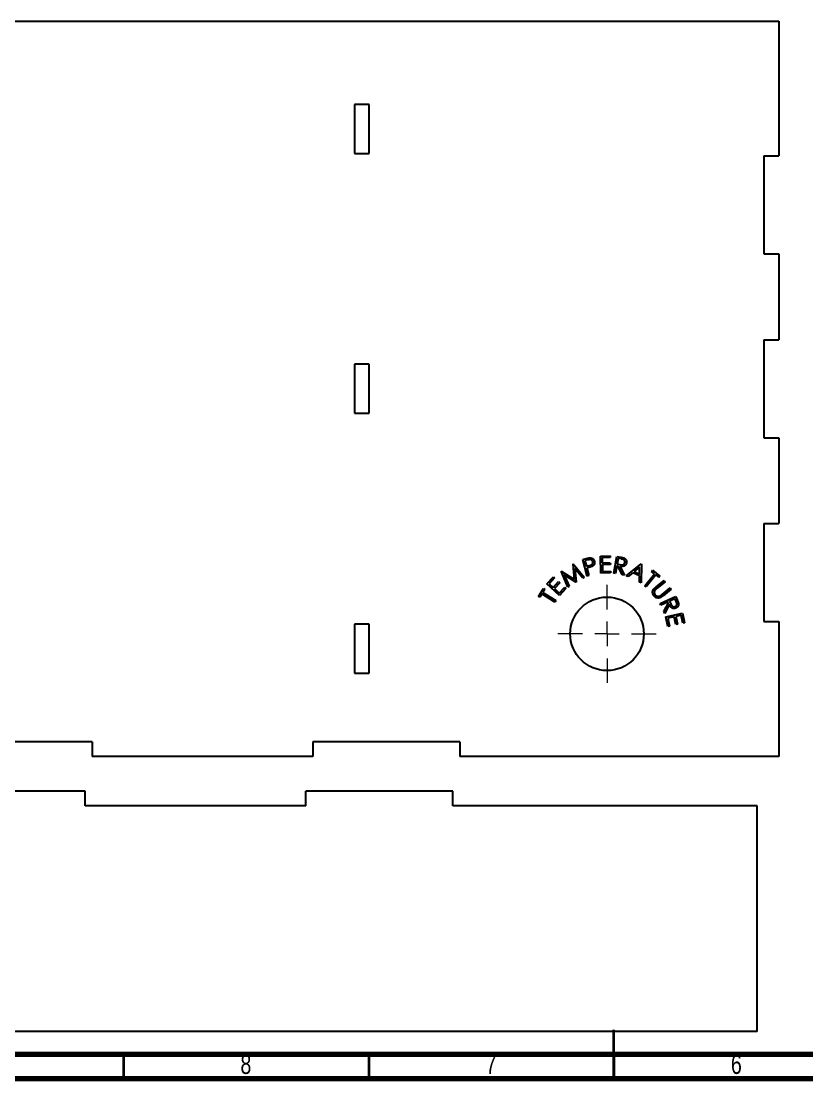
# Model space of a CAD drawing. Header units: millimetres. Extents: x 15 to 589, y 5 to 415.
# Drawn here: x 181.1 to 341.3, y 5 to 220.8 of the extents above; entities that cross this region are included whole.
import ezdxf

# ---------------------------------------------------------------- set-up
doc = ezdxf.new("R2010")
doc.units = ezdxf.units.MM
doc.styles.add('SLDTEXTSTYLE0', font='TXT', dxfattribs={"width": 0.75})

# ---------------------------------------------------------------- blocks, each defined once
blk = doc.blocks.new('SW_CENTERMARKSYMBOL_5')
at = {"color": 0, "linetype": 'Continuous', "lineweight": 0}
for p, q in [((0, 5), (0, 10)), ((0, 0), (0, 2.5)), ((-5, 0), (-10, 0)), ((0, 0), (-2.5, 0)), ((0, 0), (0, -2.5)), ((0, 0), (2.5, 0)), ((5, 0), (10, 0)), ((0, -5), (0, -10))]:
    blk.add_line(p, q, dxfattribs=at)

msp = doc.modelspace()

# ---------------------------------------------------------------- linework, layer by layer
at = {"color": 7, "linetype": 'Continuous', "lineweight": 25}
for p, q in [((25.59, 220.79), (335.59, 220.79)), ((335.59, 220.79), (335.59, 193.29)), ((252.09, 203.79), (249.09, 203.79)), ((249.09, 203.79), (249.09, 193.79)), ((252.09, 193.79), (252.09, 203.79)), ((249.09, 193.79), (252.09, 193.79)), ((332.59, 193.29), (335.59, 193.29)), ((332.59, 193.29), (332.59, 173.29)), ((332.59, 173.29), (335.59, 173.29)), ((335.59, 173.29), (335.59, 155.79)), ((332.59, 155.79), (335.59, 155.79)), ((332.59, 155.79), (332.59, 135.79)), ((252.09, 150.79), (249.09, 150.79)), ((249.09, 150.79), (249.09, 140.79)), ((252.09, 140.79), (252.09, 150.79)), ((249.09, 140.79), (252.09, 140.79)), ((332.59, 135.79), (335.59, 135.79)), ((335.59, 135.79), (335.59, 118.29)), ((332.59, 118.29), (335.59, 118.29)), ((332.59, 118.29), (332.59, 98.29)), ((295.68, 110.96), (296.36, 111.13)), ((296.55, 107.58), (295.68, 110.96)), ((296.7, 110.87), (296.1, 110.72)), ((296.1, 110.72), (296.4, 109.57)), ((299.24, 111.67), (301.23, 111.73)), ((299.34, 108.19), (299.24, 111.67)), ((301.24, 111.39), (299.59, 111.34)), ((299.59, 111.34), (299.63, 110.25)), ((299.63, 110.25), (301.26, 110.3)), ((301.23, 111.73), (301.24, 111.39)), ((301.26, 110.3), (301.27, 109.96)), ((301.95, 108.17), (302.61, 111.59)), ((302.61, 111.59), (303.29, 111.46)), ((302.89, 111.19), (302.66, 110.03)), ((303.49, 111.07), (302.89, 111.19)), ((291.21, 108.55), (291.26, 108.58)), ((292.58, 105.33), (291.21, 108.55)), ((291.26, 108.58), (293.93, 106.87)), ((293.66, 110.02), (293.7, 110.05)), ((293.93, 106.87), (293.66, 110.02)), ((293.7, 110.05), (295.92, 107.34)), ((294.06, 109.11), (294.29, 106.36)), ((295.63, 107.17), (294.06, 109.11)), ((296.4, 109.57), (296.97, 109.71)), ((296.72, 109.3), (296.48, 109.23)), ((296.48, 109.23), (296.88, 107.66)), ((301.32, 108.25), (299.34, 108.19)), ((301.27, 109.96), (299.64, 109.91)), ((299.64, 109.91), (299.68, 108.54)), ((299.68, 108.54), (301.31, 108.59)), ((301.31, 108.59), (301.32, 108.25)), ((302.29, 108.11), (301.95, 108.17)), ((302.6, 109.69), (302.29, 108.11)), ((302.79, 109.66), (302.6, 109.69)), ((302.66, 110.03), (303.25, 109.91)), ((303.71, 107.83), (302.79, 109.66)), ((303.21, 109.58), (304.13, 107.75)), ((304.52, 107.64), (307.52, 110.05)), ((305.86, 108.26), (304.87, 107.47)), ((307.2, 107.6), (305.86, 108.26)), ((307.23, 109.36), (306.14, 108.49)), ((306.14, 108.49), (307.21, 107.97)), ((307.21, 107.97), (307.23, 109.36)), ((307.52, 110.05), (307.6, 110.01)), ((307.6, 110.01), (307.53, 106.17)), ((308.29, 105.58), (310.27, 108.03)), ((309.67, 108.52), (309.88, 108.78)), ((310.27, 108.03), (309.67, 108.52)), ((309.88, 108.78), (311.37, 107.58)), ((288.3, 105.97), (289.65, 107.44)), ((290.87, 103.6), (288.3, 105.97)), ((289.9, 107.21), (288.79, 105.99)), ((288.79, 105.99), (289.59, 105.25)), ((289.59, 105.25), (290.7, 106.46)), ((289.65, 107.44), (289.9, 107.21)), ((290.95, 106.23), (289.85, 105.02)), ((290.7, 106.46), (290.95, 106.23)), ((291.86, 107.81), (292.86, 105.5)), ((294.21, 106.31), (291.86, 107.81)), ((294.29, 106.36), (294.21, 106.31)), ((295.92, 107.34), (295.63, 107.17)), ((296.88, 107.66), (296.55, 107.58)), ((304.13, 107.75), (303.71, 107.83)), ((304.87, 107.47), (304.52, 107.64)), ((307.19, 106.34), (307.2, 107.6)), ((307.53, 106.17), (307.19, 106.34)), ((310.55, 107.8), (308.57, 105.36)), ((311.15, 107.31), (310.55, 107.8)), ((310.58, 105.35), (312.21, 106.68)), ((312.43, 106.41), (310.8, 105.08)), ((311.37, 107.58), (311.15, 107.31)), ((312.21, 106.68), (312.43, 106.41)), ((286.6, 103.44), (287.61, 105.05)), ((287.29, 103.92), (286.88, 103.27)), ((289.94, 102.26), (287.29, 103.92)), ((287.89, 104.87), (287.48, 104.22)), ((287.48, 104.22), (290.13, 102.56)), ((287.61, 105.05), (287.89, 104.87)), ((289.85, 105.02), (290.86, 104.09)), ((290.86, 104.09), (291.96, 105.3)), ((292.22, 105.07), (290.87, 103.6)), ((291.96, 105.3), (292.22, 105.07)), ((292.86, 105.5), (292.58, 105.33)), ((308.57, 105.36), (308.29, 105.58)), ((311.81, 103.83), (313.44, 105.16)), ((313.66, 104.89), (312.03, 103.56)), ((313.44, 105.16), (313.66, 104.89)), ((286.88, 103.27), (286.6, 103.44)), ((290.13, 102.56), (289.94, 102.26)), ((311.41, 101.95), (314.57, 103.42)), ((311.56, 101.64), (311.41, 101.95)), ((313.03, 102.32), (311.56, 101.64)), ((312.17, 100.32), (313.11, 102.14)), ((313.29, 101.75), (312.35, 99.93)), ((313.11, 102.14), (313.03, 102.32)), ((314.41, 102.96), (313.34, 102.46)), ((313.34, 102.46), (313.59, 101.92)), ((314.67, 102.4), (314.41, 102.96)), ((314.57, 103.42), (314.86, 102.79)), ((312.35, 99.93), (312.17, 100.32)), ((312.56, 99.25), (315.98, 99.99)), ((314.31, 99.27), (312.97, 98.98)), ((314.65, 97.67), (314.31, 99.27)), ((315.71, 99.57), (314.65, 99.34)), ((314.65, 99.34), (314.99, 97.74)), ((316.06, 97.96), (315.71, 99.57)), ((315.98, 99.99), (316.4, 98.03)), ((252.09, 97.79), (249.09, 97.79)), ((249.09, 97.79), (249.09, 87.79)), ((252.09, 87.79), (252.09, 97.79)), ((312.98, 97.31), (312.56, 99.25)), ((312.97, 98.98), (313.31, 97.38)), ((313.31, 97.38), (312.98, 97.31)), ((314.99, 97.74), (314.65, 97.67)), ((316.4, 98.03), (316.06, 97.96)), ((332.59, 98.29), (335.59, 98.29)), ((335.59, 98.29), (335.59, 70.79)), ((249.09, 87.79), (252.09, 87.79)), ((195.59, 73.79), (165.59, 73.79)), ((195.59, 73.79), (195.59, 70.79)), ((270.59, 73.79), (240.59, 73.79)), ((240.59, 73.79), (240.59, 70.79)), ((270.59, 73.79), (270.59, 70.79)), ((240.59, 70.79), (195.59, 70.79)), ((335.59, 70.79), (270.59, 70.79)), ((194.18, 63.68), (164.18, 63.68)), ((194.18, 60.68), (194.18, 63.68)), ((239.18, 60.68), (239.18, 63.68)), ((269.18, 63.68), (239.18, 63.68)), ((269.18, 60.68), (269.18, 63.68)), ((239.18, 60.68), (194.18, 60.68)), ((331.18, 60.68), (269.18, 60.68)), ((331.18, 14.68), (331.18, 60.68)), ((331.18, 14.68), (27.18, 14.68))]:
    msp.add_line(p, q, dxfattribs=at)
at = {"color": 7, "linetype": 'Continuous', "lineweight": 35}
for p, q in [((302, 5), (302, 15)), ((202, 10), (202, 5)), ((252, 10), (252, 5)), ((302, 10), (302, 5))]:
    msp.add_line(p, q, dxfattribs=at)
at = {"color": 7, "linetype": 'Continuous', "lineweight": 70}
for p, q in [((584, 10), (20, 10)), ((589, 5), (15, 5))]:
    msp.add_line(p, q, dxfattribs=at)
at = {"color": 7, "linetype": 'Continuous', "lineweight": 25}
msp.add_circle((300.59, 95.79), 7.5, dxfattribs=at)
for points, knots in [([(296.36, 111.13), (296.4, 111.14), (296.49, 111.16), (296.62, 111.2), (296.74, 111.22), (296.84, 111.24), (296.93, 111.26), (297.02, 111.27), (297.09, 111.28), (297.13, 111.28), (297.15, 111.28)], [0, 0, 0, 0, 0.177322, 0.339127, 0.486278, 0.618632, 0.736267, 0.83856, 0.926375, 1, 1, 1, 1]), ([(297.68, 110.51), (297.67, 110.53), (297.65, 110.59), (297.61, 110.67), (297.56, 110.73), (297.51, 110.8), (297.44, 110.85), (297.37, 110.89), (297.29, 110.92), (297.22, 110.93), (297.16, 110.94), (297.11, 110.94), (297.06, 110.94), (297, 110.93), (296.93, 110.92), (296.86, 110.91), (296.78, 110.89), (296.73, 110.88), (296.7, 110.87)], [0, 0, 0, 0, 0.072953, 0.143586, 0.214483, 0.286875, 0.358841, 0.427736, 0.496623, 0.566115, 0.603499, 0.645501, 0.691736, 0.743474, 0.799691, 0.861647, 0.928122, 1, 1, 1, 1]), ([(296.97, 109.71), (297, 109.71), (297.05, 109.73), (297.13, 109.75), (297.2, 109.77), (297.27, 109.8), (297.33, 109.82), (297.38, 109.85), (297.42, 109.87), (297.48, 109.91), (297.53, 109.95), (297.59, 110.02), (297.63, 110.09), (297.67, 110.17), (297.69, 110.25), (297.7, 110.34), (297.7, 110.42), (297.68, 110.48), (297.68, 110.51)], [0, 0, 0, 0, 0.070989, 0.1377, 0.198911, 0.256154, 0.307825, 0.355232, 0.398037, 0.436703, 0.508692, 0.578114, 0.646995, 0.717192, 0.787476, 0.857583, 0.927348, 1, 1, 1, 1]), ([(297.15, 111.28), (297.18, 111.28), (297.23, 111.28), (297.3, 111.27), (297.37, 111.26), (297.44, 111.24), (297.51, 111.21), (297.58, 111.18), (297.64, 111.15), (297.7, 111.11), (297.76, 111.06), (297.81, 111.01), (297.86, 110.95), (297.9, 110.89), (297.94, 110.83), (297.98, 110.75), (298, 110.68), (298.02, 110.62), (298.03, 110.6)], [0, 0, 0, 0, 0.062854, 0.12485, 0.18521, 0.245468, 0.304913, 0.364519, 0.424923, 0.486076, 0.547767, 0.608654, 0.670113, 0.732738, 0.795803, 0.861384, 0.929678, 1, 1, 1, 1]), ([(298.03, 110.6), (298.03, 110.57), (298.05, 110.51), (298.06, 110.43), (298.06, 110.35), (298.06, 110.28), (298.05, 110.2), (298.04, 110.13), (298.02, 110.06), (297.99, 109.99), (297.96, 109.93), (297.92, 109.87), (297.87, 109.81), (297.82, 109.75), (297.77, 109.7), (297.71, 109.65), (297.64, 109.61), (297.59, 109.58), (297.57, 109.57)], [0, 0, 0, 0, 0.069868, 0.137117, 0.201485, 0.264018, 0.325146, 0.385442, 0.445327, 0.504763, 0.564285, 0.623809, 0.683474, 0.74359, 0.804901, 0.867788, 0.932696, 1, 1, 1, 1]), ([(304.57, 110.27), (304.56, 110.22), (304.54, 110.13), (304.49, 110.01), (304.42, 109.9), (304.35, 109.8), (304.25, 109.71), (304.15, 109.64), (304.03, 109.59), (303.93, 109.56), (303.84, 109.54), (303.76, 109.53), (303.68, 109.53), (303.6, 109.53), (303.51, 109.53), (303.41, 109.54), (303.31, 109.56), (303.25, 109.57), (303.21, 109.58)], [0, 0, 0, 0, 0.079752, 0.155608, 0.229555, 0.302385, 0.374511, 0.446191, 0.519469, 0.595979, 0.636279, 0.679425, 0.725192, 0.773728, 0.825575, 0.880429, 0.938428, 1, 1, 1, 1]), ([(303.25, 109.91), (303.27, 109.9), (303.33, 109.89), (303.4, 109.88), (303.48, 109.87), (303.54, 109.87), (303.61, 109.86), (303.66, 109.86), (303.72, 109.87), (303.78, 109.88), (303.85, 109.9), (303.93, 109.93), (304, 109.97), (304.06, 110.03), (304.12, 110.1), (304.16, 110.17), (304.19, 110.25), (304.21, 110.31), (304.21, 110.34)], [0, 0, 0, 0, 0.069699, 0.135001, 0.195374, 0.251394, 0.303179, 0.350283, 0.393414, 0.432233, 0.505018, 0.575344, 0.644387, 0.7148, 0.785832, 0.856046, 0.927216, 1, 1, 1, 1]), ([(303.29, 111.46), (303.34, 111.45), (303.42, 111.43), (303.55, 111.4), (303.66, 111.38), (303.76, 111.35), (303.85, 111.33), (303.93, 111.31), (303.99, 111.28), (304.03, 111.27), (304.05, 111.26)], [0, 0, 0, 0, 0.176857, 0.337858, 0.484775, 0.617433, 0.734591, 0.837579, 0.926179, 1, 1, 1, 1]), ([(304.21, 110.34), (304.22, 110.36), (304.23, 110.42), (304.23, 110.5), (304.21, 110.59), (304.18, 110.67), (304.15, 110.74), (304.1, 110.81), (304.04, 110.87), (303.99, 110.91), (303.94, 110.94), (303.89, 110.96), (303.84, 110.98), (303.78, 111), (303.72, 111.02), (303.65, 111.04), (303.57, 111.05), (303.52, 111.07), (303.49, 111.07)], [0, 0, 0, 0, 0.072406, 0.143085, 0.213676, 0.285037, 0.355947, 0.424982, 0.4926, 0.561725, 0.599001, 0.640975, 0.687845, 0.739863, 0.796972, 0.859057, 0.926626, 1, 1, 1, 1]), ([(304.05, 111.26), (304.08, 111.25), (304.12, 111.23), (304.19, 111.19), (304.25, 111.15), (304.31, 111.1), (304.36, 111.05), (304.41, 110.99), (304.45, 110.93), (304.49, 110.87), (304.52, 110.8), (304.55, 110.73), (304.57, 110.66), (304.58, 110.58), (304.59, 110.51), (304.59, 110.43), (304.58, 110.35), (304.57, 110.29), (304.57, 110.27)], [0, 0, 0, 0, 0.064683, 0.127436, 0.18866, 0.24923, 0.309536, 0.370034, 0.430655, 0.492416, 0.554005, 0.615107, 0.676209, 0.738259, 0.800704, 0.865241, 0.931133, 1, 1, 1, 1]), ([(297.57, 109.57), (297.55, 109.56), (297.51, 109.54), (297.43, 109.51), (297.35, 109.48), (297.25, 109.44), (297.13, 109.41), (297.01, 109.37), (296.87, 109.33), (296.77, 109.31), (296.72, 109.3)], [0, 0, 0, 0, 0.075288, 0.164844, 0.268145, 0.385808, 0.517909, 0.663784, 0.824468, 1, 1, 1, 1]), ([(310.19, 103.51), (310.16, 103.53), (310.12, 103.59), (310.07, 103.67), (310.02, 103.75), (309.98, 103.84), (309.94, 103.93), (309.92, 104.01), (309.9, 104.1), (309.89, 104.19), (309.88, 104.28), (309.88, 104.37), (309.89, 104.45), (309.91, 104.54), (309.93, 104.62), (309.96, 104.69), (310, 104.77), (310.03, 104.82), (310.05, 104.84)], [0, 0, 0, 0, 0.071403, 0.140781, 0.208438, 0.274052, 0.338362, 0.401681, 0.464375, 0.527093, 0.588873, 0.649134, 0.708245, 0.766257, 0.82404, 0.882036, 0.940686, 1, 1, 1, 1]), ([(310.05, 104.84), (310.06, 104.86), (310.08, 104.89), (310.13, 104.94), (310.18, 105), (310.24, 105.06), (310.31, 105.13), (310.39, 105.2), (310.48, 105.27), (310.54, 105.33), (310.58, 105.35)], [0, 0, 0, 0, 0.078302, 0.169292, 0.273523, 0.391756, 0.522836, 0.668164, 0.827271, 1, 1, 1, 1]), ([(310.44, 104.78), (310.42, 104.75), (310.38, 104.71), (310.32, 104.63), (310.28, 104.55), (310.25, 104.47), (310.23, 104.38), (310.23, 104.29), (310.23, 104.19), (310.25, 104.09), (310.28, 103.99), (310.32, 103.9), (310.37, 103.81), (310.41, 103.76), (310.43, 103.73)], [0, 0, 0, 0, 0.0869246, 0.1684423, 0.2455809, 0.319551, 0.3933739, 0.4712354, 0.555236, 0.6453767, 0.7371967, 0.826722, 0.9134046, 1, 1, 1, 1]), ([(310.43, 103.73), (310.45, 103.71), (310.49, 103.66), (310.55, 103.61), (310.62, 103.56), (310.7, 103.52), (310.77, 103.48), (310.86, 103.46), (310.94, 103.44), (311.02, 103.44), (311.11, 103.44), (311.19, 103.46), (311.28, 103.48), (311.34, 103.5), (311.37, 103.52)], [0, 0, 0, 0, 0.082589, 0.164723, 0.246969, 0.330775, 0.414055, 0.495596, 0.576229, 0.65709, 0.739268, 0.823242, 0.909805, 1, 1, 1, 1]), ([(310.8, 105.08), (310.77, 105.06), (310.73, 105.03), (310.67, 104.98), (310.61, 104.93), (310.56, 104.89), (310.52, 104.86), (310.49, 104.83), (310.46, 104.8), (310.45, 104.79), (310.44, 104.78)], [0, 0, 0, 0, 0.190115, 0.363101, 0.515685, 0.649999, 0.766066, 0.862912, 0.940492, 1, 1, 1, 1]), ([(311.37, 103.52), (311.38, 103.52), (311.4, 103.54), (311.44, 103.56), (311.49, 103.59), (311.54, 103.62), (311.6, 103.67), (311.66, 103.72), (311.74, 103.77), (311.78, 103.81), (311.81, 103.83)], [0, 0, 0, 0, 0.070605, 0.156256, 0.257361, 0.373774, 0.507019, 0.655398, 0.819192, 1, 1, 1, 1]), ([(312.03, 103.56), (312, 103.54), (311.94, 103.49), (311.86, 103.43), (311.77, 103.37), (311.69, 103.31), (311.61, 103.27), (311.53, 103.22), (311.46, 103.19), (311.39, 103.16), (311.31, 103.13), (311.24, 103.11), (311.17, 103.1), (311.09, 103.09), (311.01, 103.09), (310.93, 103.1), (310.85, 103.11), (310.77, 103.12), (310.68, 103.15), (310.6, 103.18), (310.53, 103.21), (310.45, 103.26), (310.38, 103.31), (310.31, 103.37), (310.25, 103.43), (310.21, 103.48), (310.19, 103.51)], [0, 0, 0, 0, 0.053961, 0.105704, 0.154603, 0.201177, 0.245203, 0.286739, 0.326007, 0.36309, 0.399089, 0.434958, 0.47085, 0.50739, 0.54478, 0.582908, 0.622285, 0.662811, 0.703713, 0.744699, 0.78546, 0.826337, 0.868016, 0.910888, 0.954558, 1, 1, 1, 1]), ([(314.65, 101.05), (314.61, 101.04), (314.53, 101), (314.4, 100.97), (314.27, 100.95), (314.14, 100.96), (314.02, 100.98), (313.9, 101.03), (313.79, 101.09), (313.7, 101.16), (313.63, 101.22), (313.58, 101.28), (313.53, 101.34), (313.48, 101.41), (313.44, 101.48), (313.39, 101.57), (313.34, 101.66), (313.31, 101.72), (313.29, 101.75)], [0, 0, 0, 0, 0.079492, 0.155668, 0.229235, 0.302067, 0.374206, 0.446214, 0.519672, 0.595829, 0.63614, 0.679049, 0.72507, 0.773751, 0.825216, 0.880122, 0.938354, 1, 1, 1, 1]), ([(313.59, 101.92), (313.6, 101.89), (313.62, 101.84), (313.66, 101.77), (313.69, 101.71), (313.73, 101.65), (313.76, 101.6), (313.79, 101.55), (313.83, 101.51), (313.87, 101.47), (313.93, 101.42), (314, 101.38), (314.08, 101.34), (314.16, 101.33), (314.25, 101.32), (314.33, 101.33), (314.42, 101.35), (314.47, 101.37), (314.5, 101.38)], [0, 0, 0, 0, 0.069667, 0.134909, 0.195256, 0.251075, 0.302658, 0.35009, 0.393028, 0.432072, 0.50478, 0.574855, 0.644252, 0.715047, 0.786106, 0.856092, 0.927143, 1, 1, 1, 1]), ([(314.5, 101.38), (314.52, 101.39), (314.57, 101.42), (314.64, 101.47), (314.7, 101.53), (314.75, 101.6), (314.79, 101.67), (314.81, 101.75), (314.83, 101.83), (314.83, 101.9), (314.82, 101.96), (314.81, 102.01), (314.8, 102.06), (314.78, 102.12), (314.76, 102.18), (314.73, 102.25), (314.7, 102.33), (314.68, 102.38), (314.67, 102.4)], [0, 0, 0, 0, 0.072508, 0.143243, 0.212902, 0.284368, 0.355508, 0.424568, 0.492665, 0.561511, 0.599065, 0.64073, 0.687793, 0.7398, 0.797042, 0.859415, 0.926972, 1, 1, 1, 1]), ([(315.15, 102.06), (315.16, 102.03), (315.17, 101.98), (315.18, 101.9), (315.18, 101.83), (315.17, 101.75), (315.16, 101.68), (315.14, 101.61), (315.12, 101.54), (315.09, 101.47), (315.06, 101.4), (315.02, 101.34), (314.97, 101.28), (314.92, 101.23), (314.86, 101.18), (314.79, 101.13), (314.73, 101.09), (314.68, 101.07), (314.65, 101.05)], [0, 0, 0, 0, 0.064262, 0.127328, 0.188928, 0.249508, 0.309427, 0.369884, 0.430504, 0.492412, 0.554213, 0.614886, 0.676291, 0.738186, 0.800627, 0.864876, 0.931517, 1, 1, 1, 1]), ([(314.86, 102.79), (314.88, 102.75), (314.92, 102.67), (314.97, 102.55), (315.02, 102.44), (315.06, 102.35), (315.09, 102.26), (315.12, 102.18), (315.14, 102.12), (315.15, 102.08), (315.15, 102.06)], [0, 0, 0, 0, 0.176043, 0.338273, 0.485097, 0.616545, 0.734321, 0.837682, 0.9259, 1, 1, 1, 1])]:
    msp.add_open_spline(points, degree=3, knots=knots, dxfattribs=at)

# ---------------------------------------------------------------- block references
at = {"color": 7, "linetype": 'Continuous', "lineweight": 0}
msp.add_blockref('SW_CENTERMARKSYMBOL_5', (300.59, 95.79), dxfattribs=at)

# ---------------------------------------------------------------- texts
at = {"color": 7, "linetype": 'Continuous', "lineweight": 0, "char_height": 3.97, "attachment_point": 2, "style": 'SLDTEXTSTYLE0'}
for s, insert in [('8', (226.96, 9.97)), ('7', (276.96, 9.97)), ('6', (326.96, 9.97))]:
    msp.add_mtext(s, dxfattribs=dict(at, insert=insert))

doc.saveas('drawing.dxf')
